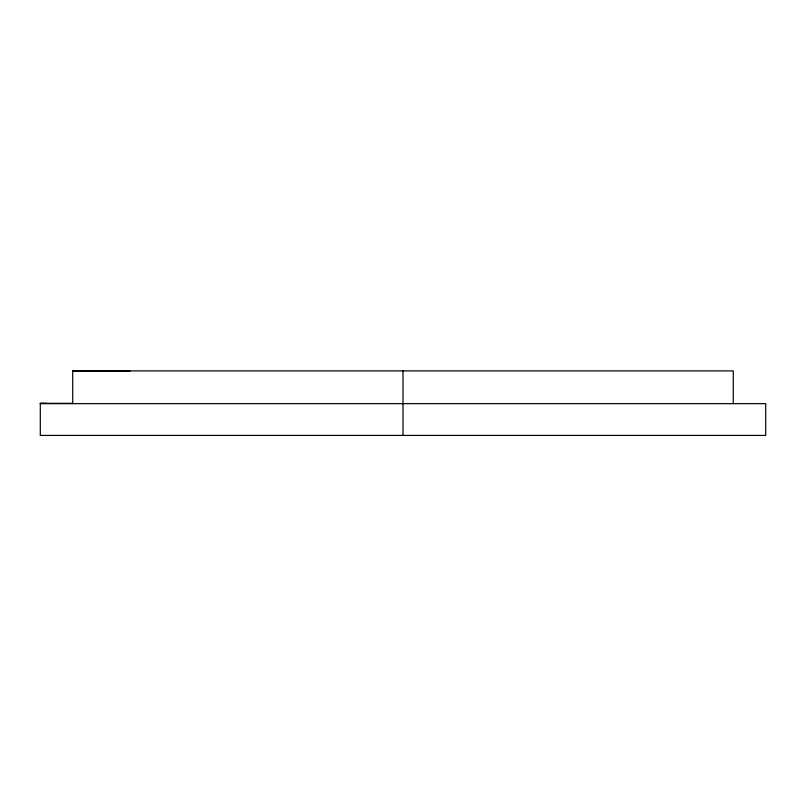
<?xml version="1.0" encoding="UTF-8"?>
<svg xmlns="http://www.w3.org/2000/svg" width="806" height="806" viewBox="0 0 806 806"><rect width="100%" height="100%" fill="white"/><g stroke="black" fill="none" stroke-linecap="round" stroke-linejoin="round"><path stroke-width="1.21" d="M72.721 403.655L72.721 370.579L130.088 371.153M403 370.901L403 435.421M733.279 403.655L733.279 370.901L72.721 370.901L123.852 371.163M40.3 403.655L765.7 403.655L765.7 435.421L40.3 435.421L40.3 403.332L72.721 403.332M40.3 403.332L46.516 403.403M72.721 370.579L84.197 370.901"/></g></svg>
